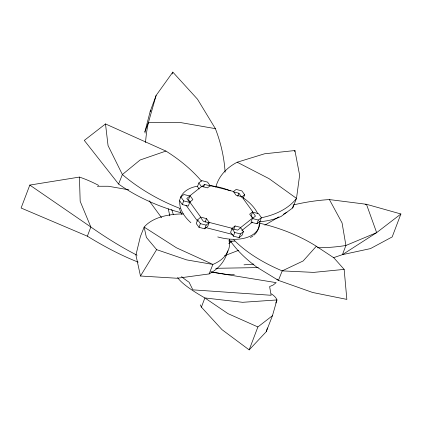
<?xml version="1.0" encoding="UTF-8"?>
<svg xmlns="http://www.w3.org/2000/svg" width="422" height="422" viewBox="0 0 422 422"><rect width="100%" height="100%" fill="white"/><g stroke="black" fill="none" stroke-linecap="round" stroke-linejoin="round"><path stroke-width="0.63" d="M294.751 151.82L294.915 150.538L264.525 153.798L237.196 162.222A99.935 58.906 21.3 0 0 215.795 187.168M259.593 221.793A99.629 49.242 23.1 0 0 281.173 216.396L292.726 207.904L293.184 205.994M145.131 133.083L144.91 131.791L150.153 111.572L156.119 95.456L172.825 72.115L197.48 99.175L215.378 128.647A158.171 140.178 31.2 0 1 225.116 172.223M156.119 95.456L148.396 122.617L144.91 131.791M200.255 304.816L201.394 307.121L222.009 329.666L249.175 349.885L266.24 331.703L272.454 315.698L276.953 299.947A158.171 25.605 6.6 0 0 271.42 293.849M266.24 331.703L267.442 327.941M98.674 185.416A158.171 67.446 51.7 0 0 79.436 177.082L29.814 185.073L21.1 208.014L87.359 236.183A161.114 49.928 38.4 0 0 138.173 262.131M87.359 236.183L90.841 227.01L80.175 201.305L79.436 177.082M172.139 73.929L172.825 72.115M180.848 196.942L183.718 200.904L189.673 202.428L186.798 198.467L189.879 196.035L183.929 194.505L180.848 196.942L179.455 200.608L182.325 204.57L188.275 206.1L189.81 202.064L192.891 199.627L190.021 195.666L201.753 186.403L207.476 187.869L210.436 185.532L233.329 191.409L236.088 195.217L241.811 196.684L252.746 211.77L251.217 215.806L253.01 218.279M182.325 204.57L183.718 200.904M190.021 195.666L188.486 199.706L190.28 202.18M210.436 185.532L210.298 185.902L207.534 182.093L201.811 180.621L198.852 182.963L197.454 186.63L199.184 189.014M198.852 182.963L201.61 186.772L201.753 186.403M203.641 186.877L204.575 184.43L210.298 185.902M200.745 217.145L197.644 219.851L196.251 223.523L199.01 227.331L204.733 228.798L207.698 226.461L209.228 222.42L206.469 218.612L200.745 217.145L189.81 202.064M199.01 227.331L200.403 223.66L197.644 219.851M205.155 222.072L206.469 218.612M204.733 228.798L206.126 225.126L209.09 222.79L203.367 221.318L200.608 217.509M233.329 191.409L233.192 191.773L236.151 189.436L241.875 190.902L244.639 194.711L243.241 198.382M237.75 196.304L238.915 193.244L233.825 191.936M238.915 193.244L241.674 197.053L241.811 196.684M201.394 307.121L204.881 297.943A166.157 23.046 19.6 0 1 177.62 277.518M240.809 227.426L235.086 225.96L232.121 228.297L230.591 232.337L233.35 236.146L239.074 237.612L242.038 235.276L243.431 231.604L240.667 227.796L240.809 227.426L252.541 218.163L249.666 214.202L252.746 211.77M233.772 229.42L235.086 225.96M233.35 236.146L234.743 232.475L231.984 228.666L237.707 230.132L240.667 227.796M239.074 237.612L240.466 233.941L243.431 231.604M252.541 218.163L251.006 222.199L256.956 223.729L260.036 221.292L261.434 217.625L258.559 213.664L252.609 212.134L255.479 216.096L252.398 218.527L258.354 220.057L261.434 217.625M256.956 223.729L258.354 220.057M249.175 349.885L257.884 326.944L272.454 315.698M275.793 303.007L276.953 299.947L242.555 302.31L204.881 297.943L228.007 313.646L257.884 326.944M293.116 205.023A158.171 120.586 -12.3 0 1 329.413 199.58L366.46 204.29L400.9 213.986L392.186 236.927L370.453 248.605L342.427 254.656L333.222 257.795M180.975 212.714A107.441 55.699 19.6 0 1 118.593 184.05L122.375 174.539L140.078 160.017L165.92 151.071A102.251 56.907 26.6 0 1 201.552 181.191M183.327 213.928A107.737 49.606 24.7 0 0 144.145 227.094L140.368 236.605L135.916 255.062L140.473 276.02L177.214 278.256L209.101 273.936L212.883 264.425A102.251 45.323 22 0 0 229.494 239.227M292.726 207.904L296.502 198.393L299.62 175.199L294.915 150.538M140.473 276.02L156.631 249.634L146.387 237.412L144.145 227.094L176.433 247.783L212.883 264.425L186.656 259.894L156.631 249.634M150.153 111.572L150.997 110.569M316.326 246.248L303.17 260.944L282.207 270.877L278.43 280.387L312.649 292.488L346.852 299.398L344.152 269.384L333.844 257.816L316.326 246.248A99.935 51.183 16 0 0 259.43 223.169M201.61 186.772L204.575 184.43M241.674 197.053L244.639 194.711M241.848 230.459L252.514 222.035M165.92 151.071L105.495 123.941L84.294 140.41L118.593 184.05M400.9 213.986L376.651 232.633L342.427 254.656L345.913 245.477L342.073 222.927L329.413 199.58M228.724 243.536L232.016 241.347M264.874 225.153L278.995 216.839M283.515 214.176L286.907 212.182M224.573 255.727L238.673 250.293M365.151 204.433L366.46 204.29L376.651 232.633L345.913 245.477A139.819 81.594 14.9 0 1 317.381 247.772M344.152 269.384L313.657 272.39L282.207 270.877A99.935 47.586 17 0 1 233.846 239.833M244 264.831L253.838 264.109M215.737 268.302L258.301 267.59M234.31 274.4L227.136 274.495L210.937 271.916M97.34 186.255L108.359 186.25L128.847 189.826M210.894 271.99L276.183 282.645L273.166 285.04L269.626 286.57L271.114 295.279L192.865 289.851L189.119 282.276A169.586 17.386 20.6 0 1 181.581 276.605M215.378 128.647L180.801 122.607L148.396 122.617A158.171 126.283 51.7 0 0 145.548 142.52M209.228 222.42L232.121 228.297M200.403 223.66L206.126 225.126M234.743 232.475L240.466 233.941M205.867 227.6L232.575 234.458M237.196 162.222L269.094 178.685L296.502 198.393A99.935 57.719 18.4 0 1 261.529 217.726M29.814 185.073L90.841 227.01A166.157 43.208 40.9 0 0 137.081 255.22M276.943 279.1L278.43 280.387L256.908 267.205A99.629 56.168 21.7 0 1 230.444 241.036M149.156 200.772L161.594 217.741M186.002 205.203L197.565 221.144M171.696 209.491L173.31 214.476M168.278 208.858L169.818 215.853M105.495 123.941L108.053 145.585L122.375 174.539A107.737 55.82 27.1 0 0 180.157 208.494M227.532 250.795A101.939 55.572 22.3 0 1 209.101 273.936M259.846 221.513A41.889 23.964 20.8 0 1 217.752 236.942M190.886 222.716A41.889 23.964 20.8 0 1 179.825 200.856M180.774 197.185A41.889 23.964 20.8 0 1 197.274 186.202M210.203 185.754A41.889 23.964 20.8 0 1 230.354 190.828M243.251 197.834A41.889 23.964 20.8 0 1 257.805 213.769M259.155 224.536A41.889 23.964 20.8 0 1 253.907 235.149M252.926 235.93A41.889 23.964 20.8 0 1 250.383 237.539M234.648 241.136A41.889 23.964 20.8 0 1 228.677 240.915M181.919 214.534A41.889 23.964 20.8 0 1 179.603 208.864"/></g></svg>
